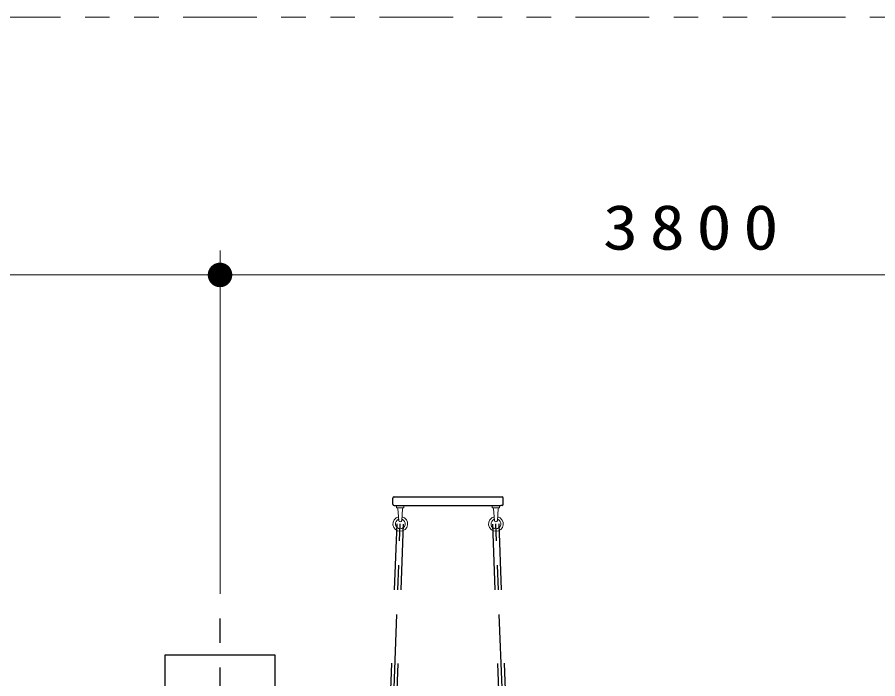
# Model space of a CAD drawing. Units: millimetres on the paper, with parts at other scales. Extents: x -385 to 0, y 0 to 267.
# Drawn here: x -77.29 to -42.2, y 170.55 to 197.52 of the extents above; entities that cross this region are included whole.
import ezdxf

# ---------------------------------------------------------------- set-up
doc = ezdxf.new("R2010")
doc.units = ezdxf.units.MM
for name, pattern in [('USER2', [6, 3, -1, 1, -1]), ('USER3', [8, 3, -1, 1, -1, 1, -1]), ('USER4', [8, 5, -3])]:
    doc.linetypes.add(name, pattern=pattern)
doc.layers.add('LY_1', color=7, linetype='Continuous', lineweight=13)
doc.styles.add('ＭＳ ゴシック', font='')
doc.styles.get('ＭＳ ゴシック').set_extended_font_data('MS Gothic')

# ---------------------------------------------------------------- blocks, each defined once
blk = doc.blocks.new('filled_dot')
at = {"color": 0, "linetype": 'Continuous', "lineweight": -2, "const_width": 1.25}
blk.add_lwpolyline([(-0.625, 0, 1), (0.625, 0, 1)], format="xyb", close=True, dxfattribs=at)

msp = doc.modelspace()

# ---------------------------------------------------------------- linework, layer by layer
at = {"layer": 'LY_1', "linetype": 'USER3'}
msp.add_line((-102.518, 197.516), (-31.018, 197.516), dxfattribs=at)
at = {"layer": 'LY_1'}
for p, q in [((-69.018, 174.016), (-69.018, 188.013)), ((-102.518, 187.013), (-69.018, 187.013)), ((-31.018, 187.013), (-69.018, 187.013)), ((-61.819, 177.528), (-61.819, 177.604)), ((-61.519, 177.528), (-61.519, 177.604)), ((-57.919, 177.528), (-57.919, 177.604)), ((-57.619, 177.528), (-57.619, 177.604)), ((-61.807, 177.516), (-61.531, 177.516)), ((-61.766, 177.479), (-61.729, 177.002)), ((-61.572, 177.479), (-61.609, 177.002)), ((-57.907, 177.516), (-57.631, 177.516)), ((-57.866, 177.479), (-57.829, 177.002)), ((-57.672, 177.479), (-57.709, 177.002))]:
    msp.add_line(p, q, dxfattribs=at)
at = {"layer": 'LY_1', "lineweight": 25}
for p, q in [((-61.968, 177.666), (-61.968, 177.916)), ((-61.918, 177.966), (-57.519, 177.966)), ((-57.469, 177.666), (-57.469, 177.916)), ((-61.918, 177.616), (-57.569, 177.616)), ((-57.518, 177.616), (-57.569, 177.616))]:
    msp.add_line(p, q, dxfattribs=at)
at = {"layer": 'LY_1', "linetype": 'USER4', "lineweight": 25}
for p, q in [((-62.501, 158.196), (-61.8, 176.871)), ((-62.236, 158.186), (-61.535, 176.861)), ((-57.201, 158.186), (-57.901, 176.861)), ((-56.936, 158.196), (-57.636, 176.871))]:
    msp.add_line(p, q, dxfattribs=at)
at = {"layer": 'LY_1', "linetype": 'USER2', "lineweight": 25}
for p, q in [((-62.368, 158.191), (-61.668, 176.866)), ((-57.068, 158.191), (-57.769, 176.866)), ((-69.018, 142.016), (-69.018, 173.016))]:
    msp.add_line(p, q, dxfattribs=at)
at = {"layer": 'LY_1', "linetype": 'USER4', "lineweight": 25}
msp.add_lwpolyline([(-71.268, 167.016), (-66.768, 167.016), (-66.768, 171.516), (-71.268, 171.516)], close=True, dxfattribs=at)
at = {"layer": 'LY_1', "lineweight": 25}
for centre, start, end in [((-61.918, 177.916), 90, 180), ((-57.519, 177.916), 0, 90), ((-61.918, 177.666), 180, 270), ((-57.519, 177.666), 270, 0)]:
    msp.add_arc(centre, 0.05, start, end, dxfattribs=at)
at = {"layer": 'LY_1'}
for centre, radius, start, end in [((-61.807, 177.604), 0.012, 90, 180), ((-61.531, 177.604), 0.012, 0, 90), ((-57.907, 177.604), 0.012, 90, 180), ((-57.631, 177.604), 0.012, 0, 90), ((-61.807, 177.528), 0.012, 180, 270), ((-61.806, 177.476), 0.04, 4.4642, 90), ((-61.532, 177.476), 0.04, 90, 175.5358), ((-61.531, 177.528), 0.012, 270, 0), ((-57.907, 177.528), 0.012, 180, 270), ((-57.906, 177.476), 0.04, 4.4642, 90), ((-57.632, 177.476), 0.04, 90, 175.5358), ((-57.631, 177.528), 0.012, 270, 0), ((-61.668, 176.866), 0.3, 103.8846, 76.1154), ((-61.668, 176.866), 0.2, 108.6765, 71.3235), ((-61.669, 177.006), 0.06, 184.4642, 355.5358), ((-57.769, 176.866), 0.3, 103.8846, 76.1154), ((-57.769, 176.866), 0.2, 108.6765, 71.3235), ((-57.769, 177.006), 0.06, 184.4642, 355.5358)]:
    msp.add_arc(centre, radius, start, end, dxfattribs=at)

# ---------------------------------------------------------------- block references
at = {"layer": 'LY_1', "xscale": 0.4, "yscale": 0.4}
msp.add_blockref('filled_dot', (-69.018, 187.013), dxfattribs=at)
at = {"layer": 'LY_1', "xscale": 0.4, "yscale": 0.4, "rotation": 180}
msp.add_blockref('filled_dot', (-69.018, 187.013), dxfattribs=at)

# ---------------------------------------------------------------- texts
at = {"layer": 'LY_1', "insert": (-49.59, 188.013), "char_height": 1.833, "attachment_point": 8, "style": 'ＭＳ ゴシック'}
msp.add_mtext('\\T1.33;\\W1.15;3800', dxfattribs=at)

doc.saveas('drawing.dxf')
